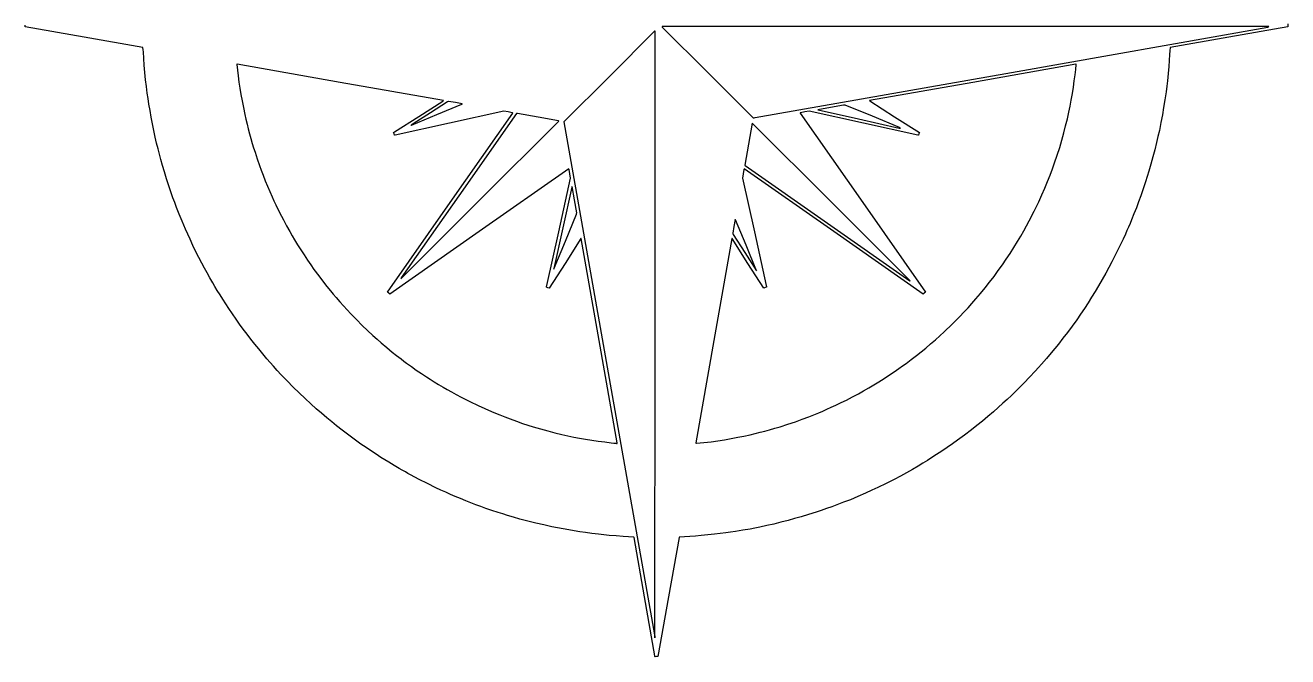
# Model space of a CAD drawing. Extents: x -56 to 56, y -56 to 56.
# Drawn here: x -55.8 to 56.1, y -55.8 to 0.1 of the extents above; entities that cross this region are included whole.
import ezdxf

# ---------------------------------------------------------------- set-up
doc = ezdxf.new("R2010")
doc.units = 0

msp = doc.modelspace()

# ---------------------------------------------------------------- linework, layer by layer
at = {"layer": 'Layer 1'}
for p, q in [((-55.776348, -0.01066), (-55.7763, 0.12186)), ((27.526614, -0.0019), (0.656514, 0.0001)), ((0.656514, 0.0001), (0.656653, -0.01844)), ((56.059863, 0.25356), (56.0599, 0.11961)), ((56.0599, 0.11961), (56.0599, -0.01437)), ((-50.562658, -0.93062), (-55.776348, -0.01066)), ((-45.348968, -1.85056), (-50.562658, -0.93062)), ((-0.006334, -0.3821), (-4.036134, -4.41189)), ((0.006914, -0.3953), (-0.006334, -0.3821)), ((0.02077, -0.40866), (0.006914, -0.3953)), ((0.01432, -27.27056), (0.02077, -0.40866)), ((0.656653, -0.01844), (0.656653, -0.03684)), ((0.656653, -0.03684), (4.677053, -4.05889)), ((54.396714, -0.0039), (27.526614, -0.0019)), ((31.583734, -4.05304), (54.298734, -0.0465)), ((50.84621, -0.93428), (45.63253, -1.8542)), ((56.0599, -0.01437), (50.84621, -0.93428)), ((54.298734, -0.0465), (54.347724, -0.0252)), ((54.347724, -0.0252), (54.396714, -0.0039)), ((-45.331678, -2.04541), (-45.348968, -1.85056)), ((-45.314398, -2.24025), (-45.331678, -2.04541)), ((45.61493, -2.15846), (45.59733, -2.46274)), ((45.63253, -1.8542), (45.61493, -2.15846)), ((-45.275798, -2.82769), (-45.314398, -2.24025)), ((-45.237208, -3.41515), (-45.275798, -2.82769)), ((-37.02387, -3.33294), (-37.03337, -3.34314)), ((-37.03337, -3.34314), (-36.97553, -3.85717)), ((-37.01437, -3.32274), (-37.02387, -3.33294)), ((-27.87265, -4.93593), (-37.01437, -3.32274)), ((37.300735, -3.32302), (28.160065, -4.93574)), ((37.276295, -3.81101), (37.327775, -3.35002)), ((37.314255, -3.33652), (37.300735, -3.32302)), ((37.327775, -3.35002), (37.314255, -3.33652)), ((45.559, -3.00124), (45.52066, -3.53975)), ((45.59733, -2.46274), (45.559, -3.00124)), ((-45.175468, -4.0638), (-45.237208, -3.41515)), ((-45.113728, -4.71246), (-45.175468, -4.0638)), ((-36.97553, -3.85717), (-36.91769, -4.37119)), ((-36.91769, -4.37119), (-36.84229, -4.9097)), ((-4.036134, -4.41189), (-8.065934, -8.44169)), ((4.677053, -4.05889), (8.697463, -8.08094)), ((8.86879, -8.05924), (31.583734, -4.05304)), ((37.150915, -4.8105), (37.224815, -4.272)), ((37.224815, -4.272), (37.276295, -3.81101)), ((45.45991, -4.16392), (45.39916, -4.7881)), ((45.52066, -3.53975), (45.45991, -4.16392)), ((-45.040858, -5.29992), (-45.113728, -4.71246)), ((-44.967988, -5.88737), (-45.040858, -5.29992)), ((-36.84229, -4.9097), (-36.76689, -5.4482)), ((-36.76689, -5.4482), (-36.67112, -6.01118)), ((-18.73093, -6.54911), (-27.87265, -4.93593)), ((28.160065, -4.93574), (19.019395, -6.54846)), ((36.977955, -5.93646), (37.077015, -5.34901)), ((37.077015, -5.34901), (37.150915, -4.8105)), ((45.33813, -5.27764), (45.2771, -5.76719)), ((45.39916, -4.7881), (45.33813, -5.27764)), ((-44.895038, -6.37692), (-44.967988, -5.88737)), ((-44.822098, -6.86647), (-44.895038, -6.37692)), ((-36.67112, -6.01118), (-36.57535, -6.57416)), ((-36.57535, -6.57416), (-36.453387, -7.17407)), ((-20.92492, -7.96506), (-18.7907, -6.60581)), ((-18.359606, -6.65584), (-19.884726, -7.62807)), ((-18.7907, -6.60581), (-18.76082, -6.57751)), ((-18.76082, -6.57751), (-18.73093, -6.54911)), ((-18.322506, -6.64154), (-18.359606, -6.65584)), ((-18.285406, -6.62724), (-18.322506, -6.64154)), ((-17.675835, -6.73392), (-18.285406, -6.62724)), ((19.019395, -6.54846), (19.027695, -6.56256)), ((19.027695, -6.56256), (19.035995, -6.57666)), ((19.035995, -6.57666), (21.236845, -7.9791)), ((36.77309, -7.05019), (36.878915, -6.52393)), ((36.878915, -6.52393), (36.977955, -5.93646)), ((45.17708, -6.47703), (45.066902, -7.15017)), ((45.22709, -6.12212), (45.17708, -6.47703)), ((45.2771, -5.76719), (45.22709, -6.12212)), ((-44.723528, -7.44168), (-44.822098, -6.86647)), ((-44.624958, -8.0169), (-44.723528, -7.44168)), ((-36.453387, -7.17407), (-36.331424, -7.77398)), ((-36.331424, -7.77398), (-36.231349, -8.20212)), ((-21.556712, -8.72051), (-19.329266, -7.79791)), ((-19.884726, -7.62807), (-21.409846, -8.60031)), ((-19.329266, -7.79791), (-17.101826, -6.87541)), ((-13.389546, -7.49187), (-18.194426, -8.55657)), ((-18.129235, -15.58244), (-12.581125, -7.65667)), ((-17.066266, -6.84061), (-17.675835, -6.73392)), ((-12.264876, -7.68583), (-17.365576, -14.9741)), ((-17.101826, -6.87541), (-17.084046, -6.85801)), ((-17.084046, -6.85801), (-17.066266, -6.84061)), ((-13.012391, -7.55757), (-13.389546, -7.49187)), ((-12.635235, -7.62327), (-13.012391, -7.55757)), ((-12.608185, -7.63997), (-12.635235, -7.62327)), ((-12.581125, -7.65667), (-12.608185, -7.63997)), ((-12.211136, -7.69793), (-12.264876, -7.68583)), ((-12.157396, -7.71003), (-12.211136, -7.69793)), ((-10.348496, -8.02808), (-12.157396, -7.71003)), ((12.879895, -7.64427), (12.866745, -7.65737)), ((12.866745, -7.65737), (18.414245, -15.58228)), ((12.893045, -7.63117), (12.879895, -7.64427)), ((13.285357, -7.56087), (12.893045, -7.63117)), ((13.67766, -7.49057), (13.285357, -7.56087)), ((18.48368, -8.55556), (13.67766, -7.49057)), ((15.563384, -7.16051), (14.425184, -7.36497)), ((14.425184, -7.36497), (14.437404, -7.36997)), ((14.437404, -7.36997), (14.449634, -7.37497)), ((14.449634, -7.37497), (18.047814, -8.17773)), ((16.701594, -6.95604), (15.563384, -7.16051)), ((16.784854, -6.95404), (16.701594, -6.95604)), ((16.868114, -6.95204), (16.784854, -6.95404)), ((19.269294, -7.94613), (16.868114, -6.95204)), ((36.601975, -7.87016), (36.667265, -7.57645)), ((36.667265, -7.57645), (36.77309, -7.05019)), ((44.956716, -7.8233), (44.821794, -8.50711)), ((45.066902, -7.15017), (44.956716, -7.8233)), ((-44.538558, -8.4575), (-44.624958, -8.0169)), ((-44.452158, -8.89808), (-44.538558, -8.4575)), ((-44.356108, -9.34354), (-44.452158, -8.89808)), ((-36.231349, -8.20212), (-36.131275, -8.63025)), ((-36.131275, -8.63025), (-36.020096, -9.05861)), ((-23.05914, -9.32433), (-20.92492, -7.96506)), ((-18.194426, -8.55657), (-22.999306, -9.62127)), ((-21.519995, -8.67281), (-21.630142, -8.74531)), ((-21.630142, -8.74531), (-21.593432, -8.73291)), ((-21.593432, -8.73291), (-21.556712, -8.72051)), ((-21.409846, -8.60031), (-21.519995, -8.67281)), ((-15.514916, -15.3486), (-8.524536, -8.36134)), ((-8.539596, -8.34613), (-10.348496, -8.02808)), ((-8.532066, -8.35413), (-8.539596, -8.34613)), ((-8.524536, -8.36134), (-8.532066, -8.35413)), ((-8.065934, -8.44169), (-4.057004, -31.16469)), ((8.611114, -8.56121), (8.282998, -10.419)), ((8.618544, -8.55321), (8.611114, -8.56121)), ((8.625974, -8.54521), (8.618544, -8.55321)), ((15.613234, -15.5325), (8.625974, -8.54521)), ((8.697463, -8.08094), (8.783127, -8.07014)), ((8.783127, -8.07014), (8.86879, -8.05924)), ((18.047814, -8.17773), (21.645994, -8.9805)), ((23.2897, -9.62055), (18.48368, -8.55556)), ((21.670464, -8.9402), (19.269294, -7.94613)), ((21.236845, -7.9791), (23.437695, -9.38152)), ((21.707134, -8.9612), (21.670464, -8.9402)), ((36.223832, -9.41866), (36.380258, -8.79127)), ((36.380258, -8.79127), (36.536685, -8.1639)), ((36.536685, -8.1639), (36.601975, -7.87016)), ((44.821794, -8.50711), (44.68688, -9.19093)), ((-44.260058, -9.78898), (-44.356108, -9.34354)), ((-44.135084, -10.3104), (-44.260058, -9.78898)), ((-36.020096, -9.05861), (-35.908918, -9.48696)), ((-35.908918, -9.48696), (-35.787332, -9.91532)), ((-35.787332, -9.91532), (-35.665746, -10.34367)), ((-23.1559, -9.37613), (-23.10752, -9.35023)), ((-23.1041, -9.49872), (-23.1559, -9.37613)), ((-23.10752, -9.35023), (-23.05914, -9.32433)), ((-23.0523, -9.62133), (-23.1041, -9.49872)), ((-23.0258, -9.62133), (-23.0523, -9.62133)), ((-22.999306, -9.62127), (-23.0258, -9.62133)), ((21.645994, -8.9805), (21.694984, -8.9825)), ((21.694984, -8.9825), (21.743974, -8.9845)), ((21.707304, -8.9635), (21.707134, -8.9612)), ((21.743974, -8.9845), (21.707304, -8.9635)), ((23.3132, -9.62055), (23.2897, -9.62055)), ((23.336745, -9.62049), (23.3132, -9.62055)), ((23.387225, -9.50101), (23.336745, -9.62049)), ((23.437695, -9.38152), (23.387225, -9.50101)), ((35.856858, -10.69458), (36.040345, -10.05661)), ((36.040345, -10.05661), (36.223832, -9.41866)), ((44.564988, -9.73098), (44.443095, -10.27104)), ((44.68688, -9.19093), (44.564988, -9.73098)), ((-44.010111, -10.83181), (-44.135084, -10.3104)), ((-43.888126, -11.29687), (-44.010111, -10.83181)), ((-35.665746, -10.34367), (-35.544516, -10.73818)), ((-35.544516, -10.73818), (-35.423285, -11.13267)), ((-35.423285, -11.13267), (-35.226939, -11.71277)), ((8.282998, -10.419), (7.954875, -12.27677)), ((35.632604, -11.3752), (35.856858, -10.69458)), ((44.282622, -10.90745), (44.122158, -11.54386)), ((44.443095, -10.27104), (44.282622, -10.90745)), ((-43.766141, -11.76195), (-43.888126, -11.29687)), ((-43.60808, -12.31269), (-43.766141, -11.76195)), ((-35.226939, -11.71277), (-35.030594, -12.29287)), ((-35.030594, -12.29287), (-34.869588, -12.72572)), ((7.954875, -12.27677), (7.971359, -12.29347)), ((7.971359, -12.29347), (7.987843, -12.31017)), ((35.206564, -12.60655), (35.40835, -12.05581)), ((35.40835, -12.05581), (35.632604, -11.3752)), ((43.941875, -12.17395), (43.761601, -12.80403)), ((44.122158, -11.54386), (43.941875, -12.17395)), ((-43.450019, -12.86342), (-43.60808, -12.31269)), ((-43.252747, -13.48761), (-43.450019, -12.86342)), ((-34.869588, -12.72572), (-34.708584, -13.15857)), ((-34.708584, -13.15857), (-34.51211, -13.64812)), ((-7.634825, -12.60302), (-15.560605, -18.15113)), ((-8.524287, -18.16855), (-7.469967, -13.41225)), ((-7.618097, -12.63002), (-7.634825, -12.60302)), ((-7.601369, -12.65712), (-7.618097, -12.63002)), ((-7.535668, -13.03469), (-7.601369, -12.65712)), ((-7.469967, -13.41225), (-7.535668, -13.03469)), ((7.820052, -13.03379), (7.754302, -13.41153)), ((7.754302, -13.41153), (8.808662, -18.16764)), ((7.885811, -12.65604), (7.820052, -13.03379)), ((7.903038, -12.62804), (7.885811, -12.65604)), ((7.920265, -12.60014), (7.903038, -12.62804)), ((15.846215, -18.1484), (7.920265, -12.60014)), ((7.987843, -12.31017), (15.281243, -17.41528)), ((34.772023, -13.73251), (35.004787, -13.15729)), ((35.004787, -13.15729), (35.206564, -12.60655)), ((43.614862, -13.27631), (43.468122, -13.7486)), ((43.761601, -12.80403), (43.614862, -13.27631)), ((-43.055475, -14.11178), (-43.252747, -13.48761)), ((-42.872711, -14.6365), (-43.055475, -14.11178)), ((-34.51211, -13.64812), (-34.315636, -14.13767)), ((-34.315636, -14.13767), (-34.108516, -14.6129)), ((-7.365893, -14.20969), (-8.164491, -17.82019)), ((-7.350142, -14.19209), (-7.365893, -14.20969)), ((-7.334391, -14.17449), (-7.350142, -14.19209)), ((-7.132007, -15.3303), (-7.334391, -14.17449)), ((34.273718, -14.90742), (34.539267, -14.30773)), ((34.539267, -14.30773), (34.772023, -13.73251)), ((43.256612, -14.37189), (43.045101, -14.99517)), ((43.468122, -13.7486), (43.256612, -14.37189)), ((-42.689945, -15.16122), (-42.872711, -14.6365)), ((-42.530078, -15.59112), (-42.689945, -15.16122)), ((-42.370209, -16.02102), (-42.530078, -15.59112)), ((-34.108516, -14.6129), (-33.901395, -15.08812)), ((-33.901395, -15.08812), (-33.742037, -15.43288)), ((-33.742037, -15.43288), (-33.582682, -15.77766)), ((-23.677345, -23.50822), (-18.129235, -15.58244)), ((-22.505296, -22.33588), (-15.514916, -15.3486)), ((-17.365576, -14.9741), (-22.466276, -22.26238)), ((-6.929624, -16.4861), (-7.132007, -15.3303)), ((22.6008, -22.5204), (15.613234, -15.5325)), ((18.414245, -15.58228), (23.961745, -23.50718)), ((33.587336, -16.35159), (34.008181, -15.50713)), ((34.008181, -15.50713), (34.273718, -14.90742)), ((42.849427, -15.52143), (42.653752, -16.0477)), ((43.045101, -14.99517), (42.849427, -15.52143)), ((-42.13015, -16.62071), (-42.370209, -16.02102)), ((-41.89009, -17.22042), (-42.13015, -16.62071)), ((-33.582682, -15.77766), (-33.245951, -16.45079)), ((-33.245951, -16.45079), (-32.909221, -17.12391)), ((-7.925866, -19.0033), (-6.931473, -16.6006)), ((-6.931473, -16.6006), (-6.930549, -16.5434)), ((-6.930549, -16.5434), (-6.929624, -16.4861)), ((33.166491, -17.19606), (33.587336, -16.35159)), ((42.438797, -16.5862), (42.223841, -17.12471)), ((42.653752, -16.0477), (42.438797, -16.5862)), ((-41.738314, -17.57533), (-41.89009, -17.22042)), ((-41.586537, -17.93025), (-41.738314, -17.57533)), ((-32.909221, -17.12391), (-32.627527, -17.63794)), ((-32.627527, -17.63794), (-32.345834, -18.15197)), ((-8.164491, -17.82019), (-8.963087, -21.4307)), ((6.997984, -17.69843), (6.890947, -18.30998)), ((7.105013, -17.08687), (6.997984, -17.69843)), ((7.121956, -17.10467), (7.105013, -17.08687)), ((7.138899, -17.12247), (7.121956, -17.10467)), ((8.070734, -19.37273), (7.138899, -17.12247)), ((15.281243, -17.41528), (22.574643, -22.52037)), ((32.679162, -18.08403), (32.922826, -17.64004)), ((32.922826, -17.64004), (33.166491, -17.19606)), ((41.954385, -17.76111), (41.820046, -18.06709)), ((42.089114, -17.44291), (41.954385, -17.76111)), ((42.223841, -17.12471), (42.089114, -17.44291)), ((-41.38387, -18.38309), (-41.586537, -17.93025)), ((-41.181205, -18.83592), (-41.38387, -18.38309)), ((-40.919389, -19.38665), (-41.181205, -18.83592)), ((-32.345834, -18.15197), (-32.131427, -18.51913)), ((-32.131427, -18.51913), (-31.91702, -18.88629)), ((-31.91702, -18.88629), (-31.646498, -19.32688)), ((-15.560605, -18.15113), (-23.486385, -23.69922)), ((-9.578607, -22.92484), (-8.524287, -18.16855)), ((-8.920265, -21.406), (-7.92587, -19.00328)), ((-6.557526, -18.77435), (-7.959146, -20.9746)), ((-7.92587, -19.00328), (-7.925866, -19.0033)), ((-6.542157, -18.76435), (-6.557526, -18.77435)), ((-6.526788, -18.75435), (-6.542157, -18.76435)), ((-4.929008, -27.81502), (-6.526788, -18.75435)), ((6.81113, -18.75327), (5.21335, -27.81394)), ((6.826509, -18.76327), (6.81113, -18.75327)), ((6.841878, -18.77327), (6.826509, -18.76327)), ((8.243498, -20.97351), (6.841878, -18.77327)), ((6.890947, -18.30998), (6.912984, -18.35798)), ((6.912984, -18.35798), (6.935021, -18.40598)), ((6.935021, -18.40598), (7.963071, -20.0197)), ((8.808662, -18.16764), (9.863022, -22.92376)), ((23.772165, -23.69668), (15.846215, -18.1484)), ((32.125886, -19.03186), (32.402519, -18.55795)), ((32.402519, -18.55795), (32.679162, -18.08403)), ((41.471779, -18.83813), (41.25786, -19.30319)), ((41.685707, -18.37305), (41.471779, -18.83813)), ((41.820046, -18.06709), (41.685707, -18.37305)), ((-40.657572, -19.93739), (-40.919389, -19.38665)), ((-40.398667, -20.43919), (-40.657572, -19.93739)), ((-31.646498, -19.32688), (-31.375975, -19.76748)), ((-31.375975, -19.76748), (-31.07661, -20.22435)), ((7.963071, -20.0197), (8.991131, -21.63341)), ((9.002271, -21.62141), (8.070734, -19.37273)), ((31.128843, -20.58643), (31.46759, -20.08439)), ((31.46759, -20.08439), (31.796733, -19.55813)), ((31.796733, -19.55813), (32.125886, -19.03186)), ((40.872791, -20.07423), (40.487721, -20.84527)), ((41.25786, -19.30319), (40.872791, -20.07423)), ((-40.139761, -20.94097), (-40.398667, -20.43919)), ((-39.901788, -21.38157), (-40.139761, -20.94097)), ((-31.07661, -20.22435), (-30.777247, -20.68124)), ((-30.777247, -20.68124), (-30.489153, -21.09331)), ((-30.489153, -21.09331), (-30.201059, -21.50538)), ((-7.959146, -20.9746), (-9.360766, -23.17484)), ((9.645118, -23.17376), (8.243498, -20.97351)), ((30.415899, -21.60655), (30.790107, -21.08848)), ((30.790107, -21.08848), (31.128843, -20.58643)), ((40.487721, -20.84527), (40.22308, -21.33482)), ((-39.663814, -21.82216), (-39.901788, -21.38157)), ((-39.416844, -22.25542), (-39.663814, -21.82216)), ((-39.169874, -22.68869), (-39.416844, -22.25542)), ((-30.201059, -21.50538), (-29.780964, -22.06835)), ((-29.780964, -22.06835), (-29.360866, -22.63132)), ((-22.485786, -22.29918), (-22.505296, -22.33588)), ((-22.466276, -22.26238), (-22.485786, -22.29918)), ((-8.963087, -21.4307), (-8.962354, -21.4551)), ((-8.962354, -21.4551), (-8.961621, -21.4794)), ((-8.961621, -21.4794), (-8.940943, -21.4427)), ((-8.940943, -21.4427), (-8.920265, -21.406)), ((8.991131, -21.63341), (8.996701, -21.62741)), ((8.996701, -21.62741), (9.002271, -21.62141)), ((29.646139, -22.63434), (30.041684, -22.12461)), ((30.041684, -22.12461), (30.415899, -21.60655)), ((39.958439, -21.82437), (39.632223, -22.3932)), ((40.22308, -21.33482), (39.958439, -21.82437)), ((-38.969167, -23.02646), (-39.169874, -22.68869)), ((-38.768461, -23.36424), (-38.969167, -23.02646)), ((-38.524094, -23.75587), (-38.768461, -23.36424)), ((-29.360866, -22.63132), (-29.047072, -23.02298)), ((-29.047072, -23.02298), (-28.733276, -23.41461)), ((-28.733276, -23.41461), (-28.487337, -23.70834)), ((-9.604047, -23.07224), (-9.591327, -22.99854)), ((-9.482406, -23.12354), (-9.604047, -23.07224)), ((-9.591327, -22.99854), (-9.578607, -22.92484)), ((-9.360766, -23.17484), (-9.482406, -23.12354)), ((9.76676, -23.12246), (9.645118, -23.17376)), ((9.888402, -23.07116), (9.76676, -23.12246)), ((9.863022, -22.92376), (9.875712, -22.99746)), ((9.875712, -22.99746), (9.888402, -23.07116)), ((22.574643, -22.52037), (22.5877, -22.5204)), ((22.5877, -22.5204), (22.6008, -22.5204)), ((28.843762, -23.63192), (29.250586, -23.14407)), ((29.250586, -23.14407), (29.646139, -22.63434)), ((38.995376, -23.47021), (38.684746, -23.97838)), ((39.305997, -22.96204), (38.995376, -23.47021)), ((39.632223, -22.3932), (39.305997, -22.96204)), ((-38.279727, -24.14752), (-38.524094, -23.75587)), ((-38.010151, -24.56363), (-38.279727, -24.14752)), ((-37.740576, -24.97974), (-38.010151, -24.56363)), ((-28.487337, -23.70834), (-28.241398, -24.00207)), ((-28.241398, -24.00207), (-27.919427, -24.36922)), ((-27.919427, -24.36922), (-27.597456, -24.73638)), ((-23.581865, -23.60372), (-23.677345, -23.50822)), ((-23.486385, -23.69922), (-23.581865, -23.60372)), ((23.866955, -23.60188), (23.772165, -23.69668)), ((23.961745, -23.50718), (23.866955, -23.60188)), ((27.735534, -24.90779), (28.086237, -24.51379)), ((28.086237, -24.51379), (28.436939, -24.11978)), ((28.436939, -24.11978), (28.843762, -23.63192)), ((38.368383, -24.46792), (38.05202, -24.95748)), ((38.684746, -23.97838), (38.368383, -24.46792)), ((-37.421675, -25.44481), (-37.740576, -24.97974)), ((-37.102774, -25.90989), (-37.421675, -25.44481)), ((-27.597456, -24.73638), (-27.26963, -25.09132)), ((-27.26963, -25.09132), (-26.941807, -25.44624)), ((-26.941807, -25.44624), (-26.440021, -25.95688)), ((26.318388, -26.36291), (27.001012, -25.68971)), ((27.001012, -25.68971), (27.368273, -25.29876)), ((27.368273, -25.29876), (27.735534, -24.90779)), ((37.707605, -25.45926), (37.363191, -25.96105)), ((38.05202, -24.95748), (37.707605, -25.45926)), ((-36.785754, -26.35047), (-37.102774, -25.90989)), ((-36.468735, -26.79107), (-36.785754, -26.35047)), ((-36.125212, -27.24391), (-36.468735, -26.79107)), ((-26.440021, -25.95688), (-25.938233, -26.46754)), ((-25.938233, -26.46754), (-25.460925, -26.91445)), ((25.635756, -27.03612), (26.318388, -26.36291)), ((36.954432, -26.52403), (36.545673, -27.08701)), ((37.363191, -25.96105), (36.954432, -26.52403)), ((-35.781689, -27.69674), (-36.125212, -27.24391)), ((-35.43886, -28.1251), (-35.781689, -27.69674)), ((-25.460925, -26.91445), (-24.983615, -27.36136)), ((-24.983615, -27.36136), (-24.616454, -27.68636)), ((-24.616454, -27.68636), (-24.249293, -28.01133)), ((-3.331228, -36.8757), (-4.929008, -27.81502)), ((0.00787, -54.13246), (0.01432, -27.27056)), ((5.21335, -27.81394), (3.61557, -36.87462)), ((24.421359, -28.11198), (24.852475, -27.7417)), ((24.852475, -27.7417), (25.244119, -27.38891)), ((25.244119, -27.38891), (25.635756, -27.03612)), ((36.14636, -27.60103), (35.747056, -28.11506)), ((36.545673, -27.08701), (36.14636, -27.60103)), ((-35.096029, -28.55345), (-35.43886, -28.1251)), ((-34.731288, -28.98823), (-35.096029, -28.55345)), ((-34.366546, -29.42302), (-34.731288, -28.98823)), ((-24.249293, -28.01133), (-23.759745, -28.41979)), ((-23.759745, -28.41979), (-23.270198, -28.82824)), ((-23.270198, -28.82824), (-22.878558, -29.1334)), ((23.163538, -29.14533), (23.576891, -28.81379)), ((23.576891, -28.81379), (23.990244, -28.48226)), ((23.990244, -28.48226), (24.421359, -28.11198)), ((35.108199, -28.89834), (34.676371, -29.40013)), ((35.427628, -28.5067), (35.108199, -28.89834)), ((35.747056, -28.11506), (35.427628, -28.5067)), ((-34.082876, -29.74702), (-34.366546, -29.42302)), ((-33.799203, -30.07105), (-34.082876, -29.74702)), ((-33.451472, -30.45044), (-33.799203, -30.07105)), ((-22.878558, -29.1334), (-22.48692, -29.43859)), ((-22.48692, -29.43859), (-22.242146, -29.6228)), ((-22.242146, -29.6228), (-21.997372, -29.807)), ((-21.997372, -29.807), (-21.569017, -30.11321)), ((-21.569017, -30.11321), (-21.140664, -30.41942)), ((21.621463, -30.28809), (21.939668, -30.05954)), ((21.939668, -30.05954), (22.257874, -29.83102)), ((22.257874, -29.83102), (22.710707, -29.48817)), ((22.710707, -29.48817), (23.163538, -29.14533)), ((34.244543, -29.90192), (33.968983, -30.20788)), ((34.676371, -29.40013), (34.244543, -29.90192)), ((-33.103741, -30.82984), (-33.451472, -30.45044)), ((-32.568488, -31.38658), (-33.103741, -30.82984)), ((-21.140664, -30.41942), (-20.687831, -30.72401)), ((-20.687831, -30.72401), (-20.235, -31.02861)), ((-20.235, -31.02861), (-19.89856, -31.24153)), ((-19.89856, -31.24153), (-19.56212, -31.45444)), ((-4.057004, -31.16469), (-0.048074, -53.88769)), ((19.834611, -31.47016), (20.31192, -31.1642)), ((20.31192, -31.1642), (20.789228, -30.85827)), ((20.789228, -30.85827), (21.20535, -30.57317)), ((21.20535, -30.57317), (21.621463, -30.28809)), ((33.197436, -31.04011), (32.701449, -31.56637)), ((33.693425, -30.51384), (33.197436, -31.04011)), ((33.968983, -30.20788), (33.693425, -30.51384)), ((-32.033236, -31.94332), (-32.568488, -31.38658)), ((-31.506972, -32.44886), (-32.033236, -31.94332)), ((-19.56212, -31.45444), (-19.164237, -31.69564)), ((-19.164237, -31.69564), (-18.766356, -31.93684)), ((-18.766356, -31.93684), (-18.399195, -32.14576)), ((-18.399195, -32.14576), (-18.032035, -32.35467)), ((-18.032035, -32.35467), (-17.59144, -32.59435)), ((18.023283, -32.52428), (18.489515, -32.26151)), ((18.489515, -32.26151), (18.955748, -31.99876)), ((18.955748, -31.99876), (19.39518, -31.73446)), ((19.39518, -31.73446), (19.834611, -31.47016)), ((32.141986, -32.11723), (31.582523, -32.6681)), ((32.701449, -31.56637), (32.141986, -32.11723)), ((-30.980707, -32.9544), (-31.506972, -32.44886)), ((-30.491158, -33.40067), (-30.980707, -32.9544)), ((-30.00161, -33.84692), (-30.491158, -33.40067)), ((-17.59144, -32.59435), (-17.150848, -32.83402)), ((-17.150848, -32.83402), (-16.404287, -33.20393)), ((-16.404287, -33.20393), (-15.657726, -33.57383)), ((15.622505, -33.71849), (16.016141, -33.53981)), ((16.016141, -33.53981), (16.49345, -33.30924)), ((16.49345, -33.30924), (16.970758, -33.07865)), ((16.970758, -33.07865), (17.497021, -32.80146)), ((17.497021, -32.80146), (18.023283, -32.52428)), ((30.831545, -33.36578), (30.411524, -33.74066)), ((31.207038, -33.01694), (30.831545, -33.36578)), ((31.582523, -32.6681), (31.207038, -33.01694)), ((-29.535062, -34.24762), (-30.00161, -33.84692)), ((-29.06851, -34.64832), (-29.535062, -34.24762)), ((-28.629397, -35.00568), (-29.06851, -34.64832)), ((-15.657726, -33.57383), (-15.067984, -33.83546)), ((-15.067984, -33.83546), (-14.478241, -34.09711)), ((-14.478241, -34.09711), (-14.113366, -34.24653)), ((-14.113366, -34.24653), (-13.748489, -34.39595)), ((-13.748489, -34.39595), (-13.283418, -34.57578)), ((-13.283418, -34.57578), (-12.818348, -34.75559)), ((13.03523, -34.77984), (13.628032, -34.56195)), ((13.628032, -34.56195), (14.075521, -34.38141)), ((14.075521, -34.38141), (14.523019, -34.20085)), ((14.523019, -34.20085), (14.875944, -34.04901)), ((14.875944, -34.04901), (15.228878, -33.89716)), ((15.228878, -33.89716), (15.622505, -33.71849)), ((29.501942, -34.52855), (29.0124, -34.94159)), ((29.991494, -34.11551), (29.501942, -34.52855)), ((30.411524, -33.74066), (29.991494, -34.11551)), ((-28.190283, -35.36304), (-28.629397, -35.00568)), ((-27.712974, -35.7344), (-28.190283, -35.36304)), ((-27.235665, -36.10575), (-27.712974, -35.7344)), ((-12.818348, -34.75559), (-12.267605, -34.95075)), ((-12.267605, -34.95075), (-11.716864, -35.14591)), ((-11.716864, -35.14591), (-11.245941, -35.29668)), ((-11.245941, -35.29668), (-10.775018, -35.44747)), ((-10.775018, -35.44747), (-10.13222, -35.63157)), ((-10.13222, -35.63157), (-9.489421, -35.81565)), ((9.749922, -35.8204), (10.166034, -35.70852)), ((10.166034, -35.70852), (10.631108, -35.5739)), ((10.631108, -35.5739), (11.096175, -35.43928)), ((11.096175, -35.43928), (11.769306, -35.2185)), ((11.769306, -35.2185), (12.442437, -34.99774)), ((12.442437, -34.99774), (13.03523, -34.77984)), ((28.033307, -35.72231), (27.421371, -36.18018)), ((28.522848, -35.33195), (28.033307, -35.72231)), ((29.0124, -34.94159), (28.522848, -35.33195)), ((-26.635968, -36.54158), (-27.235665, -36.10575)), ((-26.036272, -36.9774), (-26.635968, -36.54158)), ((-9.489421, -35.81565), (-8.865247, -35.97077)), ((-8.865247, -35.97077), (-8.241073, -36.1259)), ((-8.241073, -36.1259), (-7.71481, -36.2386)), ((-7.71481, -36.2386), (-7.188546, -36.35132)), ((-7.188546, -36.35132), (-6.67452, -36.44742)), ((-6.67452, -36.44742), (-6.160494, -36.54352)), ((-6.160494, -36.54352), (-5.592335, -36.63142)), ((-5.592335, -36.63142), (-5.024176, -36.71932)), ((-5.024176, -36.71932), (-4.441898, -36.79122)), ((-4.441898, -36.79122), (-3.85962, -36.86312)), ((-3.85962, -36.86312), (-3.651562, -36.88532)), ((-3.651562, -36.88532), (-3.443503, -36.90752)), ((-3.333357, -36.91552), (-3.332277, -36.89712)), ((-3.332277, -36.89712), (-3.332206, -36.8941)), ((-3.332206, -36.8941), (-3.331228, -36.8757)), ((3.61557, -36.87462), (3.616524, -36.89302)), ((3.616524, -36.89302), (3.617478, -36.91142)), ((3.68085, -36.9114), (4.328494, -36.8383)), ((4.328494, -36.8383), (4.329234, -36.839)), ((4.329234, -36.839), (4.976824, -36.7655)), ((4.976824, -36.7655), (5.576525, -36.6781)), ((5.576525, -36.6781), (6.176218, -36.5906)), ((6.176218, -36.5906), (6.763676, -36.48391)), ((6.763676, -36.48391), (7.351135, -36.37721)), ((7.351135, -36.37721), (7.88964, -36.26373)), ((7.88964, -36.26373), (8.428145, -36.15024)), ((8.428145, -36.15024), (8.880977, -36.04126)), ((8.880977, -36.04126), (9.333809, -35.93227)), ((9.333809, -35.93227), (9.749922, -35.8204)), ((26.809436, -36.63807), (26.356604, -36.95557)), ((27.421371, -36.18018), (26.809436, -36.63807)), ((-25.571201, -37.29366), (-26.036272, -36.9774)), ((-25.106131, -37.6099), (-25.571201, -37.29366)), ((-24.690015, -37.88095), (-25.106131, -37.6099)), ((-24.2739, -38.15203), (-24.690015, -37.88095)), ((-3.443503, -36.90752), (-3.38843, -36.91152)), ((-3.38843, -36.91152), (-3.333357, -36.91552)), ((3.617478, -36.91142), (3.64917, -36.9114)), ((3.64917, -36.9114), (3.68085, -36.9114)), ((24.949154, -37.91032), (24.545276, -38.16723)), ((25.426463, -37.59168), (24.949154, -37.91032)), ((25.903772, -37.27306), (25.426463, -37.59168)), ((26.356604, -36.95557), (25.903772, -37.27306)), ((-23.918977, -38.3727), (-24.2739, -38.15203)), ((-23.564054, -38.5934), (-23.918977, -38.3727)), ((-23.111222, -38.86302), (-23.564054, -38.5934)), ((-22.658391, -39.13264), (-23.111222, -38.86302)), ((-22.376901, -39.29146), (-22.658391, -39.13264)), ((23.31497, -38.92511), (22.804562, -39.21775)), ((23.728183, -38.67464), (23.31497, -38.92511)), ((24.141396, -38.42416), (23.728183, -38.67464)), ((24.545276, -38.16723), (24.141396, -38.42416)), ((-22.095411, -39.45027), (-22.376901, -39.29146)), ((-21.875114, -39.57379), (-22.095411, -39.45027)), ((-21.654817, -39.69732), (-21.875114, -39.57379)), ((-21.263178, -39.90543), (-21.654817, -39.69732)), ((-20.871541, -40.11357), (-21.263178, -39.90543)), ((-20.137218, -40.4803), (-20.871541, -40.11357)), ((21.204105, -40.10037), (20.48202, -40.46048)), ((21.74913, -39.80537), (21.204105, -40.10037)), ((22.294155, -39.51038), (21.74913, -39.80537)), ((22.804562, -39.21775), (22.294155, -39.51038)), ((-19.402896, -40.84703), (-20.137218, -40.4803)), ((-18.966337, -41.04753), (-19.402896, -40.84703)), ((-18.529776, -41.24803), (-18.966337, -41.04753)), ((-18.109628, -41.43216), (-18.529776, -41.24803)), ((18.658458, -41.32683), (17.985327, -41.61413)), ((19.209197, -41.0737), (18.658458, -41.32683)), ((19.759945, -40.82058), (19.209197, -41.0737)), ((20.48202, -40.46048), (19.759945, -40.82058)), ((-17.689478, -41.61632), (-18.109628, -41.43216)), ((-17.217857, -41.81064), (-17.689478, -41.61632)), ((-16.74624, -42.00496), (-17.217857, -41.81064)), ((-16.306052, -42.1753), (-16.74624, -42.00496)), ((-15.865868, -42.34562), (-16.306052, -42.1753)), ((-15.419178, -42.50836), (-15.865868, -42.34562)), ((16.112812, -42.36823), (15.65998, -42.53217)), ((16.712504, -42.13484), (16.112812, -42.36823)), ((17.312205, -41.90143), (16.712504, -42.13484)), ((17.985327, -41.61413), (17.312205, -41.90143)), ((-14.972487, -42.67108), (-15.419178, -42.50836)), ((-14.433984, -42.85242), (-14.972487, -42.67108)), ((-13.895481, -43.03377), (-14.433984, -42.85242)), ((-13.479366, -43.16612), (-13.895481, -43.03377)), ((-13.06325, -43.29847), (-13.479366, -43.16612)), ((-12.512508, -43.45762), (-13.06325, -43.29847)), ((-11.961766, -43.61677), (-12.512508, -43.45762)), ((12.380006, -43.58126), (11.804791, -43.7412)), ((12.955221, -43.42134), (12.380006, -43.58126)), ((13.61611, -43.21668), (12.955221, -43.42134)), ((14.277007, -43.01201), (13.61611, -43.21668)), ((14.742073, -42.85405), (14.277007, -43.01201)), ((15.207147, -42.6961), (14.742073, -42.85405)), ((15.65998, -42.53217), (15.207147, -42.6961)), ((-11.251922, -43.80192), (-11.961766, -43.61677)), ((-10.542077, -43.98706), (-11.251922, -43.80192)), ((-9.832232, -44.14454), (-10.542077, -43.98706)), ((-9.122388, -44.30199), (-9.832232, -44.14454)), ((-8.620602, -44.40049), (-9.122388, -44.30199)), ((-8.118814, -44.49889), (-8.620602, -44.40049)), ((-7.629266, -44.58389), (-8.118814, -44.49889)), ((-7.139719, -44.66889), (-7.629266, -44.58389)), ((-6.650171, -44.74319), (-7.139719, -44.66889)), ((7.1296, -44.72012), (6.701245, -44.78172)), ((7.777255, -44.6106), (7.1296, -44.72012)), ((8.4249, -44.50109), (7.777255, -44.6106)), ((8.866499, -44.41469), (8.4249, -44.50109)), ((9.308088, -44.32829), (8.866499, -44.41469)), ((9.920022, -44.19372), (9.308088, -44.32829)), ((10.531957, -44.05914), (9.920022, -44.19372)), ((11.168369, -43.90017), (10.531957, -44.05914)), ((11.804791, -43.7412), (11.168369, -43.90017)), ((-6.160624, -44.81749), (-6.650171, -44.74319)), ((-5.585405, -44.89059), (-6.160624, -44.81749)), ((-5.010187, -44.96369), (-5.585405, -44.89059)), ((-4.53252, -45.01309), (-5.010187, -44.96369)), ((-4.054854, -45.06239), (-4.53252, -45.01309)), ((-3.431038, -45.11079), (-4.054854, -45.06239)), ((-2.807223, -45.15919), (-3.431038, -45.11079)), ((-2.342151, -45.18689), (-2.807223, -45.15919)), ((-1.87708, -45.21449), (-2.342151, -45.18689)), ((-1.862933, -45.23079), (-1.87708, -45.21449)), ((-1.848786, -45.24709), (-1.862933, -45.23079)), ((-0.925286, -50.49749), (-1.848786, -45.24709)), ((2.136989, -45.24022), (1.205515, -50.51956)), ((2.148839, -45.22862), (2.136989, -45.24022)), ((2.160689, -45.21702), (2.148839, -45.22862)), ((2.625765, -45.18982), (2.160689, -45.21702)), ((3.09083, -45.16262), (2.625765, -45.18982)), ((3.592616, -45.12542), (3.09083, -45.16262)), ((4.094401, -45.08822), (3.592616, -45.12542)), ((4.694103, -45.02782), (4.094401, -45.08822)), ((5.293796, -44.96742), (4.694103, -45.02782)), ((5.783347, -44.90542), (5.293796, -44.96742)), ((6.272889, -44.84342), (5.783347, -44.90542)), ((6.701245, -44.78172), (6.272889, -44.84342)), ((-0.001785, -55.7479), (-0.925286, -50.49749)), ((1.205515, -50.51956), (0.274042, -55.79892)), ((-0.048074, -53.88769), (-0.020102, -54.01007)), ((-0.020102, -54.01007), (0.00787, -54.13246)), ((0.008774, -55.7798), (-0.001785, -55.7479)), ((0.018365, -55.81492), (0.008774, -55.7798)), ((0.146203, -55.80692), (0.018365, -55.81492)), ((0.274042, -55.79892), (0.146203, -55.80692))]:
    msp.add_line(p, q, dxfattribs=at)

doc.saveas('drawing.dxf')
